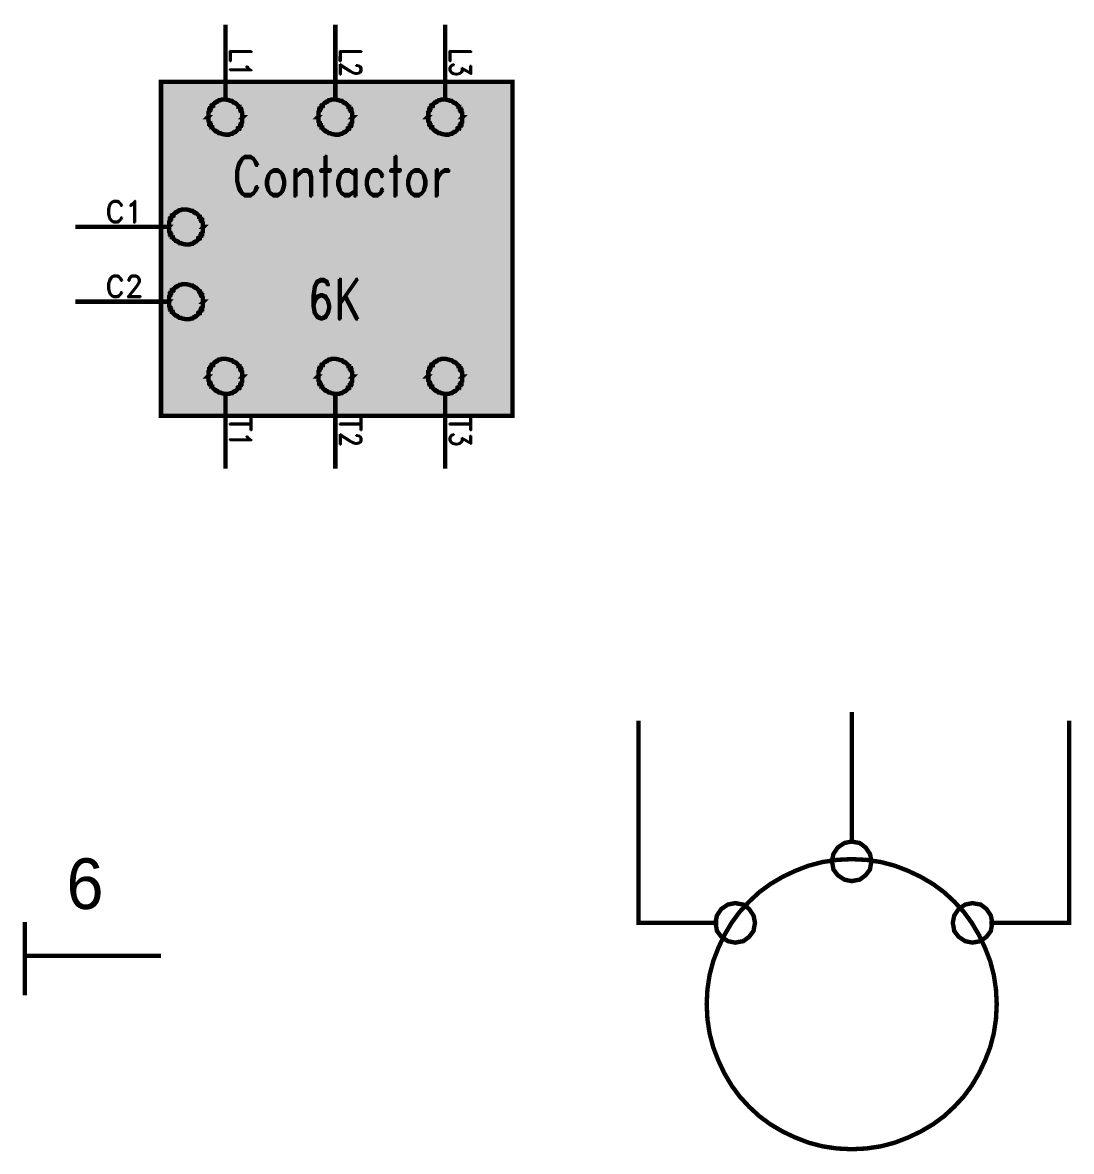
# Model space of a CAD drawing. Extents: x 0.2 to 11.5, y 0.2 to 7.2.
# Drawn here: x 5.44 to 11.5, y 0.7 to 7.22 of the extents above; entities that cross this region are included whole.
import ezdxf
from ezdxf.enums import TextEntityAlignment as Align

# ---------------------------------------------------------------- set-up
doc = ezdxf.new("R2010")
doc.units = 0
doc.header["$LTSCALE"] = 0.423333
doc.layers.add('FOREGROUND', color=7, linetype='CONTINUOUS')
doc.styles.add('SN0', font='ROMAND', dxfattribs={"width": 0.004233})
doc.styles.add('SN3', font='SYMATH', dxfattribs={"width": 0.004233})

msp = doc.modelspace()

# ---------------------------------------------------------------- linework, layer by layer
at = {"layer": 'FOREGROUND', "linetype": 'CONTINUOUS', "const_width": 0.0254}
for points in [[(6.6125, 7.2094), (6.6125, 6.7776)], [(7.2475, 7.2094), (7.2475, 6.7776)], [(7.8825, 7.2094), (7.8825, 6.7776)], [(5.7446, 6.041), (6.2823, 6.041)], [(5.7446, 5.6092), (6.2823, 5.6092)], [(6.6125, 5.0758), (6.6125, 4.644)], [(7.2475, 5.0758), (7.2475, 4.644)], [(7.8825, 5.0758), (7.8825, 4.644)], [(9.0001, 3.1877), (9.0001, 2.0193), (9.4615, 2.0193)], [(10.232, 3.2385), (10.232, 2.4765)], [(11.0278, 2.0193), (11.4893, 2.0193), (11.4893, 3.1877)], [(5.4525, 2.0235), (5.4525, 1.6002)], [(5.4525, 1.8288), (6.2399, 1.8288)]]:
    msp.add_lwpolyline(points, dxfattribs=at)
for points in [[(6.2399, 6.8792), (8.2719, 6.8792), (8.2719, 4.9488), (6.2399, 4.9488)], [(6.6125, 6.7776), (6.5913, 6.7776), (6.5828, 6.7733), (6.5744, 6.7733), (6.5701, 6.7691), (6.5659, 6.7649), (6.5617, 6.7649), (6.5574, 6.7606), (6.5532, 6.7606), (6.549, 6.7564), (6.5447, 6.7522), (6.5405, 6.7479), (6.5405, 6.7437), (6.5363, 6.7437), (6.5363, 6.7395), (6.532, 6.7395), (6.532, 6.7352), (6.5278, 6.731), (6.5278, 6.7268), (6.5236, 6.7268), (6.5236, 6.7225), (6.5236, 6.7183), (6.5193, 6.7183), (6.5193, 6.7141), (6.5193, 6.7098), (6.5151, 6.7056), (6.5151, 6.7014), (6.5151, 6.6971), (6.5151, 6.6929), (6.5151, 6.6887), (6.5151, 6.6844), (6.5151, 6.6802), (6.5109, 6.676), (6.5151, 6.676), (6.5151, 6.6717), (6.5151, 6.6675), (6.5151, 6.6633), (6.5151, 6.659), (6.5151, 6.6548), (6.5151, 6.6506), (6.5193, 6.6463), (6.5193, 6.6421), (6.5193, 6.6379), (6.5236, 6.6379), (6.5236, 6.6336), (6.5236, 6.6294), (6.5278, 6.6294), (6.5278, 6.6252), (6.532, 6.6209), (6.532, 6.6167), (6.5363, 6.6167), (6.5363, 6.6125), (6.5405, 6.6082), (6.5447, 6.604), (6.549, 6.5998), (6.5532, 6.5955), (6.5574, 6.5955), (6.5617, 6.5913), (6.5659, 6.5913), (6.5701, 6.5871), (6.5744, 6.5828), (6.5828, 6.5828), (6.5913, 6.5786), (6.6125, 6.5744), (6.6336, 6.5744), (6.6421, 6.5786), (6.6506, 6.5786), (6.6548, 6.5828), (6.659, 6.5871), (6.6633, 6.5871), (6.6675, 6.5913), (6.6717, 6.5913), (6.676, 6.5955), (6.6802, 6.5998), (6.6844, 6.604), (6.6844, 6.6082), (6.6887, 6.6082), (6.6887, 6.6125), (6.6929, 6.6125), (6.6929, 6.6167), (6.6971, 6.6209), (6.6971, 6.6252), (6.7014, 6.6252), (6.7014, 6.6294), (6.7014, 6.6336), (6.7056, 6.6336), (6.7056, 6.6379), (6.7056, 6.6421), (6.7098, 6.6463), (6.7098, 6.6506), (6.7098, 6.6548), (6.7098, 6.659), (6.7098, 6.6633), (6.7098, 6.6675), (6.7098, 6.6717), (6.7141, 6.676), (6.7098, 6.676), (6.7098, 6.6802), (6.7098, 6.6844), (6.7098, 6.6887), (6.7098, 6.6929), (6.7098, 6.6971), (6.7098, 6.7014), (6.7056, 6.7056), (6.7056, 6.7098), (6.7056, 6.7141), (6.7014, 6.7141), (6.7014, 6.7183), (6.7014, 6.7225), (6.6971, 6.7225), (6.6971, 6.7268), (6.6929, 6.731), (6.6929, 6.7352), (6.6887, 6.7352), (6.6887, 6.7395), (6.6844, 6.7437), (6.6802, 6.7479), (6.676, 6.7522), (6.6717, 6.7564), (6.6675, 6.7564), (6.6633, 6.7606), (6.659, 6.7606), (6.6548, 6.7649), (6.6506, 6.7691), (6.6421, 6.7691), (6.6336, 6.7733)], [(7.2475, 6.7776), (7.2263, 6.7776), (7.2178, 6.7733), (7.2094, 6.7733), (7.2051, 6.7691), (7.2009, 6.7649), (7.1967, 6.7649), (7.1924, 6.7606), (7.1882, 6.7606), (7.184, 6.7564), (7.1797, 6.7522), (7.1755, 6.7479), (7.1755, 6.7437), (7.1713, 6.7437), (7.1713, 6.7395), (7.167, 6.7395), (7.167, 6.7352), (7.1628, 6.731), (7.1628, 6.7268), (7.1586, 6.7268), (7.1586, 6.7225), (7.1586, 6.7183), (7.1543, 6.7183), (7.1543, 6.7141), (7.1543, 6.7098), (7.1501, 6.7056), (7.1501, 6.7014), (7.1501, 6.6971), (7.1501, 6.6929), (7.1501, 6.6887), (7.1501, 6.6844), (7.1501, 6.6802), (7.1459, 6.676), (7.1501, 6.676), (7.1501, 6.6717), (7.1501, 6.6675), (7.1501, 6.6633), (7.1501, 6.659), (7.1501, 6.6548), (7.1501, 6.6506), (7.1543, 6.6463), (7.1543, 6.6421), (7.1543, 6.6379), (7.1586, 6.6379), (7.1586, 6.6336), (7.1586, 6.6294), (7.1628, 6.6294), (7.1628, 6.6252), (7.167, 6.6209), (7.167, 6.6167), (7.1713, 6.6167), (7.1713, 6.6125), (7.1755, 6.6082), (7.1797, 6.604), (7.184, 6.5998), (7.1882, 6.5955), (7.1924, 6.5955), (7.1967, 6.5913), (7.2009, 6.5913), (7.2051, 6.5871), (7.2094, 6.5828), (7.2178, 6.5828), (7.2263, 6.5786), (7.2475, 6.5744), (7.2686, 6.5744), (7.2771, 6.5786), (7.2856, 6.5786), (7.2898, 6.5828), (7.294, 6.5871), (7.2983, 6.5871), (7.3025, 6.5913), (7.3067, 6.5913), (7.311, 6.5955), (7.3152, 6.5998), (7.3194, 6.604), (7.3194, 6.6082), (7.3237, 6.6082), (7.3237, 6.6125), (7.3279, 6.6125), (7.3279, 6.6167), (7.3321, 6.6209), (7.3321, 6.6252), (7.3364, 6.6252), (7.3364, 6.6294), (7.3364, 6.6336), (7.3406, 6.6336), (7.3406, 6.6379), (7.3406, 6.6421), (7.3448, 6.6463), (7.3448, 6.6506), (7.3448, 6.6548), (7.3448, 6.659), (7.3448, 6.6633), (7.3448, 6.6675), (7.3448, 6.6717), (7.3491, 6.676), (7.3448, 6.676), (7.3448, 6.6802), (7.3448, 6.6844), (7.3448, 6.6887), (7.3448, 6.6929), (7.3448, 6.6971), (7.3448, 6.7014), (7.3406, 6.7056), (7.3406, 6.7098), (7.3406, 6.7141), (7.3364, 6.7141), (7.3364, 6.7183), (7.3364, 6.7225), (7.3321, 6.7225), (7.3321, 6.7268), (7.3279, 6.731), (7.3279, 6.7352), (7.3237, 6.7352), (7.3237, 6.7395), (7.3194, 6.7437), (7.3152, 6.7479), (7.311, 6.7522), (7.3067, 6.7564), (7.3025, 6.7564), (7.2983, 6.7606), (7.294, 6.7606), (7.2898, 6.7649), (7.2856, 6.7691), (7.2771, 6.7691), (7.2686, 6.7733)], [(7.8825, 6.7776), (7.8613, 6.7776), (7.8528, 6.7733), (7.8444, 6.7733), (7.8401, 6.7691), (7.8359, 6.7649), (7.8317, 6.7649), (7.8274, 6.7606), (7.8232, 6.7606), (7.819, 6.7564), (7.8147, 6.7522), (7.8105, 6.7479), (7.8105, 6.7437), (7.8063, 6.7437), (7.8063, 6.7395), (7.802, 6.7395), (7.802, 6.7352), (7.7978, 6.731), (7.7978, 6.7268), (7.7936, 6.7268), (7.7936, 6.7225), (7.7936, 6.7183), (7.7893, 6.7183), (7.7893, 6.7141), (7.7893, 6.7098), (7.7851, 6.7056), (7.7851, 6.7014), (7.7851, 6.6971), (7.7851, 6.6929), (7.7851, 6.6887), (7.7851, 6.6844), (7.7851, 6.6802), (7.7809, 6.676), (7.7851, 6.676), (7.7851, 6.6717), (7.7851, 6.6675), (7.7851, 6.6633), (7.7851, 6.659), (7.7851, 6.6548), (7.7851, 6.6506), (7.7893, 6.6463), (7.7893, 6.6421), (7.7893, 6.6379), (7.7936, 6.6379), (7.7936, 6.6336), (7.7936, 6.6294), (7.7978, 6.6294), (7.7978, 6.6252), (7.802, 6.6209), (7.802, 6.6167), (7.8063, 6.6167), (7.8063, 6.6125), (7.8105, 6.6082), (7.8147, 6.604), (7.819, 6.5998), (7.8232, 6.5955), (7.8274, 6.5955), (7.8317, 6.5913), (7.8359, 6.5913), (7.8401, 6.5871), (7.8444, 6.5828), (7.8528, 6.5828), (7.8613, 6.5786), (7.8825, 6.5744), (7.9036, 6.5744), (7.9121, 6.5786), (7.9206, 6.5786), (7.9248, 6.5828), (7.929, 6.5871), (7.9333, 6.5871), (7.9375, 6.5913), (7.9417, 6.5913), (7.946, 6.5955), (7.9502, 6.5998), (7.9544, 6.604), (7.9544, 6.6082), (7.9587, 6.6082), (7.9587, 6.6125), (7.9629, 6.6125), (7.9629, 6.6167), (7.9671, 6.6209), (7.9671, 6.6252), (7.9714, 6.6252), (7.9714, 6.6294), (7.9714, 6.6336), (7.9756, 6.6336), (7.9756, 6.6379), (7.9756, 6.6421), (7.9798, 6.6463), (7.9798, 6.6506), (7.9798, 6.6548), (7.9798, 6.659), (7.9798, 6.6633), (7.9798, 6.6675), (7.9798, 6.6717), (7.9841, 6.676), (7.9798, 6.676), (7.9798, 6.6802), (7.9798, 6.6844), (7.9798, 6.6887), (7.9798, 6.6929), (7.9798, 6.6971), (7.9798, 6.7014), (7.9756, 6.7056), (7.9756, 6.7098), (7.9756, 6.7141), (7.9714, 6.7141), (7.9714, 6.7183), (7.9714, 6.7225), (7.9671, 6.7225), (7.9671, 6.7268), (7.9629, 6.731), (7.9629, 6.7352), (7.9587, 6.7352), (7.9587, 6.7395), (7.9544, 6.7437), (7.9502, 6.7479), (7.946, 6.7522), (7.9417, 6.7564), (7.9375, 6.7564), (7.9333, 6.7606), (7.929, 6.7606), (7.9248, 6.7649), (7.9206, 6.7691), (7.9121, 6.7691), (7.9036, 6.7733)], [(6.3839, 6.1426), (6.3627, 6.1426), (6.3542, 6.1383), (6.3458, 6.1383), (6.3415, 6.1341), (6.3373, 6.1299), (6.3331, 6.1299), (6.3288, 6.1256), (6.3246, 6.1256), (6.3204, 6.1214), (6.3161, 6.1172), (6.3119, 6.1129), (6.3119, 6.1087), (6.3077, 6.1087), (6.3077, 6.1045), (6.3034, 6.1045), (6.3034, 6.1002), (6.2992, 6.096), (6.2992, 6.0918), (6.295, 6.0918), (6.295, 6.0875), (6.295, 6.0833), (6.2907, 6.0833), (6.2907, 6.0791), (6.2907, 6.0748), (6.2865, 6.0706), (6.2865, 6.0664), (6.2865, 6.0621), (6.2865, 6.0579), (6.2865, 6.0537), (6.2865, 6.0494), (6.2865, 6.0452), (6.2823, 6.041), (6.2865, 6.041), (6.2865, 6.0367), (6.2865, 6.0325), (6.2865, 6.0283), (6.2865, 6.024), (6.2865, 6.0198), (6.2865, 6.0156), (6.2907, 6.0113), (6.2907, 6.0071), (6.2907, 6.0029), (6.295, 6.0029), (6.295, 5.9986), (6.295, 5.9944), (6.2992, 5.9944), (6.2992, 5.9902), (6.3034, 5.9859), (6.3034, 5.9817), (6.3077, 5.9817), (6.3077, 5.9775), (6.3119, 5.9732), (6.3161, 5.969), (6.3204, 5.9648), (6.3246, 5.9605), (6.3288, 5.9605), (6.3331, 5.9563), (6.3373, 5.9563), (6.3415, 5.9521), (6.3458, 5.9478), (6.3542, 5.9478), (6.3627, 5.9436), (6.3839, 5.9394), (6.405, 5.9394), (6.4135, 5.9436), (6.422, 5.9436), (6.4262, 5.9478), (6.4304, 5.9521), (6.4347, 5.9521), (6.4389, 5.9563), (6.4431, 5.9563), (6.4474, 5.9605), (6.4516, 5.9648), (6.4558, 5.969), (6.4558, 5.9732), (6.4601, 5.9732), (6.4601, 5.9775), (6.4643, 5.9775), (6.4643, 5.9817), (6.4685, 5.9859), (6.4685, 5.9902), (6.4728, 5.9902), (6.4728, 5.9944), (6.4728, 5.9986), (6.477, 5.9986), (6.477, 6.0029), (6.477, 6.0071), (6.4812, 6.0113), (6.4812, 6.0156), (6.4812, 6.0198), (6.4812, 6.024), (6.4812, 6.0283), (6.4812, 6.0325), (6.4812, 6.0367), (6.4855, 6.041), (6.4812, 6.041), (6.4812, 6.0452), (6.4812, 6.0494), (6.4812, 6.0537), (6.4812, 6.0579), (6.4812, 6.0621), (6.4812, 6.0664), (6.477, 6.0706), (6.477, 6.0748), (6.477, 6.0791), (6.4728, 6.0791), (6.4728, 6.0833), (6.4728, 6.0875), (6.4685, 6.0875), (6.4685, 6.0918), (6.4643, 6.096), (6.4643, 6.1002), (6.4601, 6.1002), (6.4601, 6.1045), (6.4558, 6.1087), (6.4516, 6.1129), (6.4474, 6.1172), (6.4431, 6.1214), (6.4389, 6.1214), (6.4347, 6.1256), (6.4304, 6.1256), (6.4262, 6.1299), (6.422, 6.1341), (6.4135, 6.1341), (6.405, 6.1383)], [(6.3839, 5.7108), (6.3627, 5.7108), (6.3542, 5.7065), (6.3458, 5.7065), (6.3415, 5.7023), (6.3373, 5.6981), (6.3331, 5.6981), (6.3288, 5.6938), (6.3246, 5.6938), (6.3204, 5.6896), (6.3161, 5.6854), (6.3119, 5.6811), (6.3119, 5.6769), (6.3077, 5.6769), (6.3077, 5.6727), (6.3034, 5.6727), (6.3034, 5.6684), (6.2992, 5.6642), (6.2992, 5.66), (6.295, 5.66), (6.295, 5.6557), (6.295, 5.6515), (6.2907, 5.6515), (6.2907, 5.6473), (6.2907, 5.643), (6.2865, 5.6388), (6.2865, 5.6346), (6.2865, 5.6303), (6.2865, 5.6261), (6.2865, 5.6219), (6.2865, 5.6176), (6.2865, 5.6134), (6.2823, 5.6092), (6.2865, 5.6092), (6.2865, 5.6049), (6.2865, 5.6007), (6.2865, 5.5965), (6.2865, 5.5922), (6.2865, 5.588), (6.2865, 5.5838), (6.2907, 5.5795), (6.2907, 5.5753), (6.2907, 5.5711), (6.295, 5.5711), (6.295, 5.5668), (6.295, 5.5626), (6.2992, 5.5626), (6.2992, 5.5584), (6.3034, 5.5541), (6.3034, 5.5499), (6.3077, 5.5499), (6.3077, 5.5457), (6.3119, 5.5414), (6.3161, 5.5372), (6.3204, 5.533), (6.3246, 5.5287), (6.3288, 5.5287), (6.3331, 5.5245), (6.3373, 5.5245), (6.3415, 5.5203), (6.3458, 5.516), (6.3542, 5.516), (6.3627, 5.5118), (6.3839, 5.5076), (6.405, 5.5076), (6.4135, 5.5118), (6.422, 5.5118), (6.4262, 5.516), (6.4304, 5.5203), (6.4347, 5.5203), (6.4389, 5.5245), (6.4431, 5.5245), (6.4474, 5.5287), (6.4516, 5.533), (6.4558, 5.5372), (6.4558, 5.5414), (6.4601, 5.5414), (6.4601, 5.5457), (6.4643, 5.5457), (6.4643, 5.5499), (6.4685, 5.5541), (6.4685, 5.5584), (6.4728, 5.5584), (6.4728, 5.5626), (6.4728, 5.5668), (6.477, 5.5668), (6.477, 5.5711), (6.477, 5.5753), (6.4812, 5.5795), (6.4812, 5.5838), (6.4812, 5.588), (6.4812, 5.5922), (6.4812, 5.5965), (6.4812, 5.6007), (6.4812, 5.6049), (6.4855, 5.6092), (6.4812, 5.6092), (6.4812, 5.6134), (6.4812, 5.6176), (6.4812, 5.6219), (6.4812, 5.6261), (6.4812, 5.6303), (6.4812, 5.6346), (6.477, 5.6388), (6.477, 5.643), (6.477, 5.6473), (6.4728, 5.6473), (6.4728, 5.6515), (6.4728, 5.6557), (6.4685, 5.6557), (6.4685, 5.66), (6.4643, 5.6642), (6.4643, 5.6684), (6.4601, 5.6684), (6.4601, 5.6727), (6.4558, 5.6769), (6.4516, 5.6811), (6.4474, 5.6854), (6.4431, 5.6896), (6.4389, 5.6896), (6.4347, 5.6938), (6.4304, 5.6938), (6.4262, 5.6981), (6.422, 5.7023), (6.4135, 5.7023), (6.405, 5.7065)], [(6.6125, 5.279), (6.5913, 5.279), (6.5828, 5.2747), (6.5744, 5.2747), (6.5701, 5.2705), (6.5659, 5.2663), (6.5617, 5.2663), (6.5574, 5.262), (6.5532, 5.262), (6.549, 5.2578), (6.5447, 5.2536), (6.5405, 5.2493), (6.5405, 5.2451), (6.5363, 5.2451), (6.5363, 5.2409), (6.532, 5.2409), (6.532, 5.2366), (6.5278, 5.2324), (6.5278, 5.2282), (6.5236, 5.2282), (6.5236, 5.2239), (6.5236, 5.2197), (6.5193, 5.2197), (6.5193, 5.2155), (6.5193, 5.2112), (6.5151, 5.207), (6.5151, 5.2028), (6.5151, 5.1985), (6.5151, 5.1943), (6.5151, 5.1901), (6.5151, 5.1858), (6.5151, 5.1816), (6.5109, 5.1774), (6.5151, 5.1774), (6.5151, 5.1731), (6.5151, 5.1689), (6.5151, 5.1647), (6.5151, 5.1604), (6.5151, 5.1562), (6.5151, 5.152), (6.5193, 5.1477), (6.5193, 5.1435), (6.5193, 5.1393), (6.5236, 5.1393), (6.5236, 5.135), (6.5236, 5.1308), (6.5278, 5.1308), (6.5278, 5.1266), (6.532, 5.1223), (6.532, 5.1181), (6.5363, 5.1181), (6.5363, 5.1139), (6.5405, 5.1096), (6.5447, 5.1054), (6.549, 5.1012), (6.5532, 5.0969), (6.5574, 5.0969), (6.5617, 5.0927), (6.5659, 5.0927), (6.5701, 5.0885), (6.5744, 5.0842), (6.5828, 5.0842), (6.5913, 5.08), (6.6125, 5.0758), (6.6336, 5.0758), (6.6421, 5.08), (6.6506, 5.08), (6.6548, 5.0842), (6.659, 5.0885), (6.6633, 5.0885), (6.6675, 5.0927), (6.6717, 5.0927), (6.676, 5.0969), (6.6802, 5.1012), (6.6844, 5.1054), (6.6844, 5.1096), (6.6887, 5.1096), (6.6887, 5.1139), (6.6929, 5.1139), (6.6929, 5.1181), (6.6971, 5.1223), (6.6971, 5.1266), (6.7014, 5.1266), (6.7014, 5.1308), (6.7014, 5.135), (6.7056, 5.135), (6.7056, 5.1393), (6.7056, 5.1435), (6.7098, 5.1477), (6.7098, 5.152), (6.7098, 5.1562), (6.7098, 5.1604), (6.7098, 5.1647), (6.7098, 5.1689), (6.7098, 5.1731), (6.7141, 5.1774), (6.7098, 5.1774), (6.7098, 5.1816), (6.7098, 5.1858), (6.7098, 5.1901), (6.7098, 5.1943), (6.7098, 5.1985), (6.7098, 5.2028), (6.7056, 5.207), (6.7056, 5.2112), (6.7056, 5.2155), (6.7014, 5.2155), (6.7014, 5.2197), (6.7014, 5.2239), (6.6971, 5.2239), (6.6971, 5.2282), (6.6929, 5.2324), (6.6929, 5.2366), (6.6887, 5.2366), (6.6887, 5.2409), (6.6844, 5.2451), (6.6802, 5.2493), (6.676, 5.2536), (6.6717, 5.2578), (6.6675, 5.2578), (6.6633, 5.262), (6.659, 5.262), (6.6548, 5.2663), (6.6506, 5.2705), (6.6421, 5.2705), (6.6336, 5.2747)], [(7.2475, 5.279), (7.2263, 5.279), (7.2178, 5.2747), (7.2094, 5.2747), (7.2051, 5.2705), (7.2009, 5.2663), (7.1967, 5.2663), (7.1924, 5.262), (7.1882, 5.262), (7.184, 5.2578), (7.1797, 5.2536), (7.1755, 5.2493), (7.1755, 5.2451), (7.1713, 5.2451), (7.1713, 5.2409), (7.167, 5.2409), (7.167, 5.2366), (7.1628, 5.2324), (7.1628, 5.2282), (7.1586, 5.2282), (7.1586, 5.2239), (7.1586, 5.2197), (7.1543, 5.2197), (7.1543, 5.2155), (7.1543, 5.2112), (7.1501, 5.207), (7.1501, 5.2028), (7.1501, 5.1985), (7.1501, 5.1943), (7.1501, 5.1901), (7.1501, 5.1858), (7.1501, 5.1816), (7.1459, 5.1774), (7.1501, 5.1774), (7.1501, 5.1731), (7.1501, 5.1689), (7.1501, 5.1647), (7.1501, 5.1604), (7.1501, 5.1562), (7.1501, 5.152), (7.1543, 5.1477), (7.1543, 5.1435), (7.1543, 5.1393), (7.1586, 5.1393), (7.1586, 5.135), (7.1586, 5.1308), (7.1628, 5.1308), (7.1628, 5.1266), (7.167, 5.1223), (7.167, 5.1181), (7.1713, 5.1181), (7.1713, 5.1139), (7.1755, 5.1096), (7.1797, 5.1054), (7.184, 5.1012), (7.1882, 5.0969), (7.1924, 5.0969), (7.1967, 5.0927), (7.2009, 5.0927), (7.2051, 5.0885), (7.2094, 5.0842), (7.2178, 5.0842), (7.2263, 5.08), (7.2475, 5.0758), (7.2686, 5.0758), (7.2771, 5.08), (7.2856, 5.08), (7.2898, 5.0842), (7.294, 5.0885), (7.2983, 5.0885), (7.3025, 5.0927), (7.3067, 5.0927), (7.311, 5.0969), (7.3152, 5.1012), (7.3194, 5.1054), (7.3194, 5.1096), (7.3237, 5.1096), (7.3237, 5.1139), (7.3279, 5.1139), (7.3279, 5.1181), (7.3321, 5.1223), (7.3321, 5.1266), (7.3364, 5.1266), (7.3364, 5.1308), (7.3364, 5.135), (7.3406, 5.135), (7.3406, 5.1393), (7.3406, 5.1435), (7.3448, 5.1477), (7.3448, 5.152), (7.3448, 5.1562), (7.3448, 5.1604), (7.3448, 5.1647), (7.3448, 5.1689), (7.3448, 5.1731), (7.3491, 5.1774), (7.3448, 5.1774), (7.3448, 5.1816), (7.3448, 5.1858), (7.3448, 5.1901), (7.3448, 5.1943), (7.3448, 5.1985), (7.3448, 5.2028), (7.3406, 5.207), (7.3406, 5.2112), (7.3406, 5.2155), (7.3364, 5.2155), (7.3364, 5.2197), (7.3364, 5.2239), (7.3321, 5.2239), (7.3321, 5.2282), (7.3279, 5.2324), (7.3279, 5.2366), (7.3237, 5.2366), (7.3237, 5.2409), (7.3194, 5.2451), (7.3152, 5.2493), (7.311, 5.2536), (7.3067, 5.2578), (7.3025, 5.2578), (7.2983, 5.262), (7.294, 5.262), (7.2898, 5.2663), (7.2856, 5.2705), (7.2771, 5.2705), (7.2686, 5.2747)], [(7.8825, 5.279), (7.8613, 5.279), (7.8528, 5.2747), (7.8444, 5.2747), (7.8401, 5.2705), (7.8359, 5.2663), (7.8317, 5.2663), (7.8274, 5.262), (7.8232, 5.262), (7.819, 5.2578), (7.8147, 5.2536), (7.8105, 5.2493), (7.8105, 5.2451), (7.8063, 5.2451), (7.8063, 5.2409), (7.802, 5.2409), (7.802, 5.2366), (7.7978, 5.2324), (7.7978, 5.2282), (7.7936, 5.2282), (7.7936, 5.2239), (7.7936, 5.2197), (7.7893, 5.2197), (7.7893, 5.2155), (7.7893, 5.2112), (7.7851, 5.207), (7.7851, 5.2028), (7.7851, 5.1985), (7.7851, 5.1943), (7.7851, 5.1901), (7.7851, 5.1858), (7.7851, 5.1816), (7.7809, 5.1774), (7.7851, 5.1774), (7.7851, 5.1731), (7.7851, 5.1689), (7.7851, 5.1647), (7.7851, 5.1604), (7.7851, 5.1562), (7.7851, 5.152), (7.7893, 5.1477), (7.7893, 5.1435), (7.7893, 5.1393), (7.7936, 5.1393), (7.7936, 5.135), (7.7936, 5.1308), (7.7978, 5.1308), (7.7978, 5.1266), (7.802, 5.1223), (7.802, 5.1181), (7.8063, 5.1181), (7.8063, 5.1139), (7.8105, 5.1096), (7.8147, 5.1054), (7.819, 5.1012), (7.8232, 5.0969), (7.8274, 5.0969), (7.8317, 5.0927), (7.8359, 5.0927), (7.8401, 5.0885), (7.8444, 5.0842), (7.8528, 5.0842), (7.8613, 5.08), (7.8825, 5.0758), (7.9036, 5.0758), (7.9121, 5.08), (7.9206, 5.08), (7.9248, 5.0842), (7.929, 5.0885), (7.9333, 5.0885), (7.9375, 5.0927), (7.9417, 5.0927), (7.946, 5.0969), (7.9502, 5.1012), (7.9544, 5.1054), (7.9544, 5.1096), (7.9587, 5.1096), (7.9587, 5.1139), (7.9629, 5.1139), (7.9629, 5.1181), (7.9671, 5.1223), (7.9671, 5.1266), (7.9714, 5.1266), (7.9714, 5.1308), (7.9714, 5.135), (7.9756, 5.135), (7.9756, 5.1393), (7.9756, 5.1435), (7.9798, 5.1477), (7.9798, 5.152), (7.9798, 5.1562), (7.9798, 5.1604), (7.9798, 5.1647), (7.9798, 5.1689), (7.9798, 5.1731), (7.9841, 5.1774), (7.9798, 5.1774), (7.9798, 5.1816), (7.9798, 5.1858), (7.9798, 5.1901), (7.9798, 5.1943), (7.9798, 5.1985), (7.9798, 5.2028), (7.9756, 5.207), (7.9756, 5.2112), (7.9756, 5.2155), (7.9714, 5.2155), (7.9714, 5.2197), (7.9714, 5.2239), (7.9671, 5.2239), (7.9671, 5.2282), (7.9629, 5.2324), (7.9629, 5.2366), (7.9587, 5.2366), (7.9587, 5.2409), (7.9544, 5.2451), (7.9502, 5.2493), (7.946, 5.2536), (7.9417, 5.2578), (7.9375, 5.2578), (7.9333, 5.262), (7.929, 5.262), (7.9248, 5.2663), (7.9206, 5.2705), (7.9121, 5.2705), (7.9036, 5.2747)], [(10.3463, 2.3749), (10.342, 2.3537), (10.3378, 2.3283), (10.3124, 2.2945), (10.2785, 2.2691), (10.2531, 2.2648), (10.232, 2.2606), (10.2108, 2.2648), (10.1896, 2.2691), (10.1515, 2.2945), (10.1261, 2.3283), (10.1219, 2.3537), (10.1177, 2.3749), (10.1219, 2.3961), (10.1261, 2.4172), (10.1515, 2.4553), (10.1896, 2.4807), (10.2108, 2.485), (10.232, 2.4892), (10.2531, 2.485), (10.2785, 2.4807), (10.3124, 2.4553), (10.3378, 2.4172), (10.342, 2.3961)], [(11.0702, 1.5494), (11.0659, 1.4647), (11.0532, 1.3801), (11.0321, 1.2996), (11.0024, 1.2234), (10.9686, 1.1515), (10.9262, 1.0795), (10.8797, 1.016), (10.8246, 0.9567), (10.7654, 0.9017), (10.7019, 0.8551), (10.6299, 0.8128), (10.5579, 0.7789), (10.4817, 0.7493), (10.4013, 0.7281), (10.3166, 0.7154), (10.232, 0.7112), (10.1473, 0.7154), (10.0626, 0.7281), (9.9822, 0.7493), (9.906, 0.7789), (9.834, 0.8128), (9.7621, 0.8551), (9.6986, 0.9017), (9.6393, 0.9567), (9.5843, 1.016), (9.5377, 1.0795), (9.4954, 1.1515), (9.4615, 1.2234), (9.4319, 1.2996), (9.4107, 1.3801), (9.398, 1.4647), (9.3938, 1.5494), (9.398, 1.6341), (9.4107, 1.7187), (9.4319, 1.7992), (9.4615, 1.8754), (9.4954, 1.9473), (9.5377, 2.0193), (9.5843, 2.0828), (9.6393, 2.1421), (9.6986, 2.1971), (9.7621, 2.2437), (9.834, 2.286), (9.906, 2.3199), (9.9822, 2.3495), (10.0626, 2.3707), (10.1473, 2.3834), (10.232, 2.3876), (10.3166, 2.3834), (10.4013, 2.3707), (10.4817, 2.3495), (10.5579, 2.3199), (10.6299, 2.286), (10.7019, 2.2437), (10.7654, 2.1971), (10.8246, 2.1421), (10.8797, 2.0828), (10.9262, 2.0193), (10.9686, 1.9473), (11.0024, 1.8754), (11.0321, 1.7992), (11.0532, 1.7187), (11.0659, 1.6341)], [(9.6732, 2.0193), (9.6689, 1.9981), (9.6647, 1.9727), (9.6393, 1.9389), (9.6054, 1.9135), (9.58, 1.9092), (9.5589, 1.905), (9.5377, 1.9092), (9.5165, 1.9135), (9.4784, 1.9389), (9.453, 1.9727), (9.4488, 1.9981), (9.4446, 2.0193), (9.4488, 2.0405), (9.453, 2.0616), (9.4784, 2.0997), (9.5165, 2.1251), (9.5377, 2.1294), (9.5589, 2.1336), (9.58, 2.1294), (9.6054, 2.1251), (9.6393, 2.0997), (9.6647, 2.0616), (9.6689, 2.0405)], [(11.0448, 2.0193), (11.0405, 1.9981), (11.0363, 1.9727), (11.0109, 1.9389), (10.977, 1.9135), (10.9516, 1.9092), (10.9305, 1.905), (10.9093, 1.9092), (10.8881, 1.9135), (10.85, 1.9389), (10.8246, 1.9727), (10.8204, 1.9981), (10.8162, 2.0193), (10.8204, 2.0405), (10.8246, 2.0616), (10.85, 2.0997), (10.8881, 2.1251), (10.9093, 2.1294), (10.9305, 2.1336), (10.9516, 2.1294), (10.977, 2.1251), (11.0109, 2.0997), (11.0363, 2.0616), (11.0405, 2.0405)]]:
    msp.add_lwpolyline(points, close=True, dxfattribs=at)
at = {"layer": 'FOREGROUND', "color": 7, "linetype": 'CONTINUOUS'}
for points in [[(6.2399, 6.8792), (6.2399, 4.9488), (8.2719, 4.9488), (8.2719, 6.8792)], [(6.6125, 6.7776), (6.5913, 6.7776), (6.5828, 6.7733), (6.5744, 6.7733), (6.5701, 6.7691), (6.5659, 6.7649), (6.5617, 6.7649), (6.5574, 6.7606), (6.5532, 6.7606), (6.549, 6.7564), (6.5447, 6.7522), (6.5405, 6.7479), (6.5405, 6.7437), (6.5363, 6.7437), (6.5363, 6.7395), (6.532, 6.7395), (6.532, 6.7352), (6.5278, 6.731), (6.5278, 6.7268), (6.5236, 6.7268), (6.5236, 6.7225), (6.5236, 6.7183), (6.5193, 6.7183), (6.5193, 6.7141), (6.5193, 6.7098), (6.5151, 6.7056), (6.5151, 6.7014), (6.5151, 6.6971), (6.5151, 6.6929), (6.5151, 6.6887), (6.5151, 6.6844), (6.5151, 6.6802), (6.5109, 6.676), (6.5151, 6.676), (6.5151, 6.6717), (6.5151, 6.6675), (6.5151, 6.6633), (6.5151, 6.659), (6.5151, 6.6548), (6.5151, 6.6506), (6.5193, 6.6463), (6.5193, 6.6421), (6.5193, 6.6379), (6.5236, 6.6379), (6.5236, 6.6336), (6.5236, 6.6294), (6.5278, 6.6294), (6.5278, 6.6252), (6.532, 6.6209), (6.532, 6.6167), (6.5363, 6.6167), (6.5363, 6.6125), (6.5405, 6.6082), (6.5447, 6.604), (6.549, 6.5998), (6.5532, 6.5955), (6.5574, 6.5955), (6.5617, 6.5913), (6.5659, 6.5913), (6.5701, 6.5871), (6.5744, 6.5828), (6.5828, 6.5828), (6.5913, 6.5786), (6.6125, 6.5744), (6.6336, 6.5744), (6.6421, 6.5786), (6.6506, 6.5786), (6.6548, 6.5828), (6.659, 6.5871), (6.6633, 6.5871), (6.6675, 6.5913), (6.6717, 6.5913), (6.676, 6.5955), (6.6802, 6.5998), (6.6844, 6.604), (6.6844, 6.6082), (6.6887, 6.6082), (6.6887, 6.6125), (6.6929, 6.6125), (6.6929, 6.6167), (6.6971, 6.6209), (6.6971, 6.6252), (6.7014, 6.6252), (6.7014, 6.6294), (6.7014, 6.6336), (6.7056, 6.6336), (6.7056, 6.6379), (6.7056, 6.6421), (6.7098, 6.6463), (6.7098, 6.6506), (6.7098, 6.6548), (6.7098, 6.659), (6.7098, 6.6633), (6.7098, 6.6675), (6.7098, 6.6717), (6.7141, 6.676), (6.7098, 6.676), (6.7098, 6.6802), (6.7098, 6.6844), (6.7098, 6.6887), (6.7098, 6.6929), (6.7098, 6.6971), (6.7098, 6.7014), (6.7056, 6.7056), (6.7056, 6.7098), (6.7056, 6.7141), (6.7014, 6.7141), (6.7014, 6.7183), (6.7014, 6.7225), (6.6971, 6.7225), (6.6971, 6.7268), (6.6929, 6.731), (6.6929, 6.7352), (6.6887, 6.7352), (6.6887, 6.7395), (6.6844, 6.7437), (6.6802, 6.7479), (6.676, 6.7522), (6.6717, 6.7564), (6.6675, 6.7564), (6.6633, 6.7606), (6.659, 6.7606), (6.6548, 6.7649), (6.6506, 6.7691), (6.6421, 6.7691), (6.6336, 6.7733)], [(7.2475, 6.7776), (7.2263, 6.7776), (7.2178, 6.7733), (7.2094, 6.7733), (7.2051, 6.7691), (7.2009, 6.7649), (7.1967, 6.7649), (7.1924, 6.7606), (7.1882, 6.7606), (7.184, 6.7564), (7.1797, 6.7522), (7.1755, 6.7479), (7.1755, 6.7437), (7.1713, 6.7437), (7.1713, 6.7395), (7.167, 6.7395), (7.167, 6.7352), (7.1628, 6.731), (7.1628, 6.7268), (7.1586, 6.7268), (7.1586, 6.7225), (7.1586, 6.7183), (7.1543, 6.7183), (7.1543, 6.7141), (7.1543, 6.7098), (7.1501, 6.7056), (7.1501, 6.7014), (7.1501, 6.6971), (7.1501, 6.6929), (7.1501, 6.6887), (7.1501, 6.6844), (7.1501, 6.6802), (7.1459, 6.676), (7.1501, 6.676), (7.1501, 6.6717), (7.1501, 6.6675), (7.1501, 6.6633), (7.1501, 6.659), (7.1501, 6.6548), (7.1501, 6.6506), (7.1543, 6.6463), (7.1543, 6.6421), (7.1543, 6.6379), (7.1586, 6.6379), (7.1586, 6.6336), (7.1586, 6.6294), (7.1628, 6.6294), (7.1628, 6.6252), (7.167, 6.6209), (7.167, 6.6167), (7.1713, 6.6167), (7.1713, 6.6125), (7.1755, 6.6082), (7.1797, 6.604), (7.184, 6.5998), (7.1882, 6.5955), (7.1924, 6.5955), (7.1967, 6.5913), (7.2009, 6.5913), (7.2051, 6.5871), (7.2094, 6.5828), (7.2178, 6.5828), (7.2263, 6.5786), (7.2475, 6.5744), (7.2686, 6.5744), (7.2771, 6.5786), (7.2856, 6.5786), (7.2898, 6.5828), (7.294, 6.5871), (7.2983, 6.5871), (7.3025, 6.5913), (7.3067, 6.5913), (7.311, 6.5955), (7.3152, 6.5998), (7.3194, 6.604), (7.3194, 6.6082), (7.3237, 6.6082), (7.3237, 6.6125), (7.3279, 6.6125), (7.3279, 6.6167), (7.3321, 6.6209), (7.3321, 6.6252), (7.3364, 6.6252), (7.3364, 6.6294), (7.3364, 6.6336), (7.3406, 6.6336), (7.3406, 6.6379), (7.3406, 6.6421), (7.3448, 6.6463), (7.3448, 6.6506), (7.3448, 6.6548), (7.3448, 6.659), (7.3448, 6.6633), (7.3448, 6.6675), (7.3448, 6.6717), (7.3491, 6.676), (7.3448, 6.676), (7.3448, 6.6802), (7.3448, 6.6844), (7.3448, 6.6887), (7.3448, 6.6929), (7.3448, 6.6971), (7.3448, 6.7014), (7.3406, 6.7056), (7.3406, 6.7098), (7.3406, 6.7141), (7.3364, 6.7141), (7.3364, 6.7183), (7.3364, 6.7225), (7.3321, 6.7225), (7.3321, 6.7268), (7.3279, 6.731), (7.3279, 6.7352), (7.3237, 6.7352), (7.3237, 6.7395), (7.3194, 6.7437), (7.3152, 6.7479), (7.311, 6.7522), (7.3067, 6.7564), (7.3025, 6.7564), (7.2983, 6.7606), (7.294, 6.7606), (7.2898, 6.7649), (7.2856, 6.7691), (7.2771, 6.7691), (7.2686, 6.7733)], [(7.8825, 6.7776), (7.8613, 6.7776), (7.8528, 6.7733), (7.8444, 6.7733), (7.8401, 6.7691), (7.8359, 6.7649), (7.8317, 6.7649), (7.8274, 6.7606), (7.8232, 6.7606), (7.819, 6.7564), (7.8147, 6.7522), (7.8105, 6.7479), (7.8105, 6.7437), (7.8063, 6.7437), (7.8063, 6.7395), (7.802, 6.7395), (7.802, 6.7352), (7.7978, 6.731), (7.7978, 6.7268), (7.7936, 6.7268), (7.7936, 6.7225), (7.7936, 6.7183), (7.7893, 6.7183), (7.7893, 6.7141), (7.7893, 6.7098), (7.7851, 6.7056), (7.7851, 6.7014), (7.7851, 6.6971), (7.7851, 6.6929), (7.7851, 6.6887), (7.7851, 6.6844), (7.7851, 6.6802), (7.7809, 6.676), (7.7851, 6.676), (7.7851, 6.6717), (7.7851, 6.6675), (7.7851, 6.6633), (7.7851, 6.659), (7.7851, 6.6548), (7.7851, 6.6506), (7.7893, 6.6463), (7.7893, 6.6421), (7.7893, 6.6379), (7.7936, 6.6379), (7.7936, 6.6336), (7.7936, 6.6294), (7.7978, 6.6294), (7.7978, 6.6252), (7.802, 6.6209), (7.802, 6.6167), (7.8063, 6.6167), (7.8063, 6.6125), (7.8105, 6.6082), (7.8147, 6.604), (7.819, 6.5998), (7.8232, 6.5955), (7.8274, 6.5955), (7.8317, 6.5913), (7.8359, 6.5913), (7.8401, 6.5871), (7.8444, 6.5828), (7.8528, 6.5828), (7.8613, 6.5786), (7.8825, 6.5744), (7.9036, 6.5744), (7.9121, 6.5786), (7.9206, 6.5786), (7.9248, 6.5828), (7.929, 6.5871), (7.9333, 6.5871), (7.9375, 6.5913), (7.9417, 6.5913), (7.946, 6.5955), (7.9502, 6.5998), (7.9544, 6.604), (7.9544, 6.6082), (7.9587, 6.6082), (7.9587, 6.6125), (7.9629, 6.6125), (7.9629, 6.6167), (7.9671, 6.6209), (7.9671, 6.6252), (7.9714, 6.6252), (7.9714, 6.6294), (7.9714, 6.6336), (7.9756, 6.6336), (7.9756, 6.6379), (7.9756, 6.6421), (7.9798, 6.6463), (7.9798, 6.6506), (7.9798, 6.6548), (7.9798, 6.659), (7.9798, 6.6633), (7.9798, 6.6675), (7.9798, 6.6717), (7.9841, 6.676), (7.9798, 6.676), (7.9798, 6.6802), (7.9798, 6.6844), (7.9798, 6.6887), (7.9798, 6.6929), (7.9798, 6.6971), (7.9798, 6.7014), (7.9756, 6.7056), (7.9756, 6.7098), (7.9756, 6.7141), (7.9714, 6.7141), (7.9714, 6.7183), (7.9714, 6.7225), (7.9671, 6.7225), (7.9671, 6.7268), (7.9629, 6.731), (7.9629, 6.7352), (7.9587, 6.7352), (7.9587, 6.7395), (7.9544, 6.7437), (7.9502, 6.7479), (7.946, 6.7522), (7.9417, 6.7564), (7.9375, 6.7564), (7.9333, 6.7606), (7.929, 6.7606), (7.9248, 6.7649), (7.9206, 6.7691), (7.9121, 6.7691), (7.9036, 6.7733)], [(6.3839, 6.1426), (6.3627, 6.1426), (6.3542, 6.1383), (6.3458, 6.1383), (6.3415, 6.1341), (6.3373, 6.1299), (6.3331, 6.1299), (6.3288, 6.1256), (6.3246, 6.1256), (6.3204, 6.1214), (6.3161, 6.1172), (6.3119, 6.1129), (6.3119, 6.1087), (6.3077, 6.1087), (6.3077, 6.1045), (6.3034, 6.1045), (6.3034, 6.1002), (6.2992, 6.096), (6.2992, 6.0918), (6.295, 6.0918), (6.295, 6.0875), (6.295, 6.0833), (6.2907, 6.0833), (6.2907, 6.0791), (6.2907, 6.0748), (6.2865, 6.0706), (6.2865, 6.0664), (6.2865, 6.0621), (6.2865, 6.0579), (6.2865, 6.0537), (6.2865, 6.0494), (6.2865, 6.0452), (6.2823, 6.041), (6.2865, 6.041), (6.2865, 6.0367), (6.2865, 6.0325), (6.2865, 6.0283), (6.2865, 6.024), (6.2865, 6.0198), (6.2865, 6.0156), (6.2907, 6.0113), (6.2907, 6.0071), (6.2907, 6.0029), (6.295, 6.0029), (6.295, 5.9986), (6.295, 5.9944), (6.2992, 5.9944), (6.2992, 5.9902), (6.3034, 5.9859), (6.3034, 5.9817), (6.3077, 5.9817), (6.3077, 5.9775), (6.3119, 5.9732), (6.3161, 5.969), (6.3204, 5.9648), (6.3246, 5.9605), (6.3288, 5.9605), (6.3331, 5.9563), (6.3373, 5.9563), (6.3415, 5.9521), (6.3458, 5.9478), (6.3542, 5.9478), (6.3627, 5.9436), (6.3839, 5.9394), (6.405, 5.9394), (6.4135, 5.9436), (6.422, 5.9436), (6.4262, 5.9478), (6.4304, 5.9521), (6.4347, 5.9521), (6.4389, 5.9563), (6.4431, 5.9563), (6.4474, 5.9605), (6.4516, 5.9648), (6.4558, 5.969), (6.4558, 5.9732), (6.4601, 5.9732), (6.4601, 5.9775), (6.4643, 5.9775), (6.4643, 5.9817), (6.4685, 5.9859), (6.4685, 5.9902), (6.4728, 5.9902), (6.4728, 5.9944), (6.4728, 5.9986), (6.477, 5.9986), (6.477, 6.0029), (6.477, 6.0071), (6.4812, 6.0113), (6.4812, 6.0156), (6.4812, 6.0198), (6.4812, 6.024), (6.4812, 6.0283), (6.4812, 6.0325), (6.4812, 6.0367), (6.4855, 6.041), (6.4812, 6.041), (6.4812, 6.0452), (6.4812, 6.0494), (6.4812, 6.0537), (6.4812, 6.0579), (6.4812, 6.0621), (6.4812, 6.0664), (6.477, 6.0706), (6.477, 6.0748), (6.477, 6.0791), (6.4728, 6.0791), (6.4728, 6.0833), (6.4728, 6.0875), (6.4685, 6.0875), (6.4685, 6.0918), (6.4643, 6.096), (6.4643, 6.1002), (6.4601, 6.1002), (6.4601, 6.1045), (6.4558, 6.1087), (6.4516, 6.1129), (6.4474, 6.1172), (6.4431, 6.1214), (6.4389, 6.1214), (6.4347, 6.1256), (6.4304, 6.1256), (6.4262, 6.1299), (6.422, 6.1341), (6.4135, 6.1341), (6.405, 6.1383)], [(6.3839, 5.7108), (6.3627, 5.7108), (6.3542, 5.7065), (6.3458, 5.7065), (6.3415, 5.7023), (6.3373, 5.6981), (6.3331, 5.6981), (6.3288, 5.6938), (6.3246, 5.6938), (6.3204, 5.6896), (6.3161, 5.6854), (6.3119, 5.6811), (6.3119, 5.6769), (6.3077, 5.6769), (6.3077, 5.6727), (6.3034, 5.6727), (6.3034, 5.6684), (6.2992, 5.6642), (6.2992, 5.66), (6.295, 5.66), (6.295, 5.6557), (6.295, 5.6515), (6.2907, 5.6515), (6.2907, 5.6473), (6.2907, 5.643), (6.2865, 5.6388), (6.2865, 5.6346), (6.2865, 5.6303), (6.2865, 5.6261), (6.2865, 5.6219), (6.2865, 5.6176), (6.2865, 5.6134), (6.2823, 5.6092), (6.2865, 5.6092), (6.2865, 5.6049), (6.2865, 5.6007), (6.2865, 5.5965), (6.2865, 5.5922), (6.2865, 5.588), (6.2865, 5.5838), (6.2907, 5.5795), (6.2907, 5.5753), (6.2907, 5.5711), (6.295, 5.5711), (6.295, 5.5668), (6.295, 5.5626), (6.2992, 5.5626), (6.2992, 5.5584), (6.3034, 5.5541), (6.3034, 5.5499), (6.3077, 5.5499), (6.3077, 5.5457), (6.3119, 5.5414), (6.3161, 5.5372), (6.3204, 5.533), (6.3246, 5.5287), (6.3288, 5.5287), (6.3331, 5.5245), (6.3373, 5.5245), (6.3415, 5.5203), (6.3458, 5.516), (6.3542, 5.516), (6.3627, 5.5118), (6.3839, 5.5076), (6.405, 5.5076), (6.4135, 5.5118), (6.422, 5.5118), (6.4262, 5.516), (6.4304, 5.5203), (6.4347, 5.5203), (6.4389, 5.5245), (6.4431, 5.5245), (6.4474, 5.5287), (6.4516, 5.533), (6.4558, 5.5372), (6.4558, 5.5414), (6.4601, 5.5414), (6.4601, 5.5457), (6.4643, 5.5457), (6.4643, 5.5499), (6.4685, 5.5541), (6.4685, 5.5584), (6.4728, 5.5584), (6.4728, 5.5626), (6.4728, 5.5668), (6.477, 5.5668), (6.477, 5.5711), (6.477, 5.5753), (6.4812, 5.5795), (6.4812, 5.5838), (6.4812, 5.588), (6.4812, 5.5922), (6.4812, 5.5965), (6.4812, 5.6007), (6.4812, 5.6049), (6.4855, 5.6092), (6.4812, 5.6092), (6.4812, 5.6134), (6.4812, 5.6176), (6.4812, 5.6219), (6.4812, 5.6261), (6.4812, 5.6303), (6.4812, 5.6346), (6.477, 5.6388), (6.477, 5.643), (6.477, 5.6473), (6.4728, 5.6473), (6.4728, 5.6515), (6.4728, 5.6557), (6.4685, 5.6557), (6.4685, 5.66), (6.4643, 5.6642), (6.4643, 5.6684), (6.4601, 5.6684), (6.4601, 5.6727), (6.4558, 5.6769), (6.4516, 5.6811), (6.4474, 5.6854), (6.4431, 5.6896), (6.4389, 5.6896), (6.4347, 5.6938), (6.4304, 5.6938), (6.4262, 5.6981), (6.422, 5.7023), (6.4135, 5.7023), (6.405, 5.7065)], [(6.6125, 5.279), (6.5913, 5.279), (6.5828, 5.2747), (6.5744, 5.2747), (6.5701, 5.2705), (6.5659, 5.2663), (6.5617, 5.2663), (6.5574, 5.262), (6.5532, 5.262), (6.549, 5.2578), (6.5447, 5.2536), (6.5405, 5.2493), (6.5405, 5.2451), (6.5363, 5.2451), (6.5363, 5.2409), (6.532, 5.2409), (6.532, 5.2366), (6.5278, 5.2324), (6.5278, 5.2282), (6.5236, 5.2282), (6.5236, 5.2239), (6.5236, 5.2197), (6.5193, 5.2197), (6.5193, 5.2155), (6.5193, 5.2112), (6.5151, 5.207), (6.5151, 5.2028), (6.5151, 5.1985), (6.5151, 5.1943), (6.5151, 5.1901), (6.5151, 5.1858), (6.5151, 5.1816), (6.5109, 5.1774), (6.5151, 5.1774), (6.5151, 5.1731), (6.5151, 5.1689), (6.5151, 5.1647), (6.5151, 5.1604), (6.5151, 5.1562), (6.5151, 5.152), (6.5193, 5.1477), (6.5193, 5.1435), (6.5193, 5.1393), (6.5236, 5.1393), (6.5236, 5.135), (6.5236, 5.1308), (6.5278, 5.1308), (6.5278, 5.1266), (6.532, 5.1223), (6.532, 5.1181), (6.5363, 5.1181), (6.5363, 5.1139), (6.5405, 5.1096), (6.5447, 5.1054), (6.549, 5.1012), (6.5532, 5.0969), (6.5574, 5.0969), (6.5617, 5.0927), (6.5659, 5.0927), (6.5701, 5.0885), (6.5744, 5.0842), (6.5828, 5.0842), (6.5913, 5.08), (6.6125, 5.0758), (6.6336, 5.0758), (6.6421, 5.08), (6.6506, 5.08), (6.6548, 5.0842), (6.659, 5.0885), (6.6633, 5.0885), (6.6675, 5.0927), (6.6717, 5.0927), (6.676, 5.0969), (6.6802, 5.1012), (6.6844, 5.1054), (6.6844, 5.1096), (6.6887, 5.1096), (6.6887, 5.1139), (6.6929, 5.1139), (6.6929, 5.1181), (6.6971, 5.1223), (6.6971, 5.1266), (6.7014, 5.1266), (6.7014, 5.1308), (6.7014, 5.135), (6.7056, 5.135), (6.7056, 5.1393), (6.7056, 5.1435), (6.7098, 5.1477), (6.7098, 5.152), (6.7098, 5.1562), (6.7098, 5.1604), (6.7098, 5.1647), (6.7098, 5.1689), (6.7098, 5.1731), (6.7141, 5.1774), (6.7098, 5.1774), (6.7098, 5.1816), (6.7098, 5.1858), (6.7098, 5.1901), (6.7098, 5.1943), (6.7098, 5.1985), (6.7098, 5.2028), (6.7056, 5.207), (6.7056, 5.2112), (6.7056, 5.2155), (6.7014, 5.2155), (6.7014, 5.2197), (6.7014, 5.2239), (6.6971, 5.2239), (6.6971, 5.2282), (6.6929, 5.2324), (6.6929, 5.2366), (6.6887, 5.2366), (6.6887, 5.2409), (6.6844, 5.2451), (6.6802, 5.2493), (6.676, 5.2536), (6.6717, 5.2578), (6.6675, 5.2578), (6.6633, 5.262), (6.659, 5.262), (6.6548, 5.2663), (6.6506, 5.2705), (6.6421, 5.2705), (6.6336, 5.2747)], [(7.2475, 5.279), (7.2263, 5.279), (7.2178, 5.2747), (7.2094, 5.2747), (7.2051, 5.2705), (7.2009, 5.2663), (7.1967, 5.2663), (7.1924, 5.262), (7.1882, 5.262), (7.184, 5.2578), (7.1797, 5.2536), (7.1755, 5.2493), (7.1755, 5.2451), (7.1713, 5.2451), (7.1713, 5.2409), (7.167, 5.2409), (7.167, 5.2366), (7.1628, 5.2324), (7.1628, 5.2282), (7.1586, 5.2282), (7.1586, 5.2239), (7.1586, 5.2197), (7.1543, 5.2197), (7.1543, 5.2155), (7.1543, 5.2112), (7.1501, 5.207), (7.1501, 5.2028), (7.1501, 5.1985), (7.1501, 5.1943), (7.1501, 5.1901), (7.1501, 5.1858), (7.1501, 5.1816), (7.1459, 5.1774), (7.1501, 5.1774), (7.1501, 5.1731), (7.1501, 5.1689), (7.1501, 5.1647), (7.1501, 5.1604), (7.1501, 5.1562), (7.1501, 5.152), (7.1543, 5.1477), (7.1543, 5.1435), (7.1543, 5.1393), (7.1586, 5.1393), (7.1586, 5.135), (7.1586, 5.1308), (7.1628, 5.1308), (7.1628, 5.1266), (7.167, 5.1223), (7.167, 5.1181), (7.1713, 5.1181), (7.1713, 5.1139), (7.1755, 5.1096), (7.1797, 5.1054), (7.184, 5.1012), (7.1882, 5.0969), (7.1924, 5.0969), (7.1967, 5.0927), (7.2009, 5.0927), (7.2051, 5.0885), (7.2094, 5.0842), (7.2178, 5.0842), (7.2263, 5.08), (7.2475, 5.0758), (7.2686, 5.0758), (7.2771, 5.08), (7.2856, 5.08), (7.2898, 5.0842), (7.294, 5.0885), (7.2983, 5.0885), (7.3025, 5.0927), (7.3067, 5.0927), (7.311, 5.0969), (7.3152, 5.1012), (7.3194, 5.1054), (7.3194, 5.1096), (7.3237, 5.1096), (7.3237, 5.1139), (7.3279, 5.1139), (7.3279, 5.1181), (7.3321, 5.1223), (7.3321, 5.1266), (7.3364, 5.1266), (7.3364, 5.1308), (7.3364, 5.135), (7.3406, 5.135), (7.3406, 5.1393), (7.3406, 5.1435), (7.3448, 5.1477), (7.3448, 5.152), (7.3448, 5.1562), (7.3448, 5.1604), (7.3448, 5.1647), (7.3448, 5.1689), (7.3448, 5.1731), (7.3491, 5.1774), (7.3448, 5.1774), (7.3448, 5.1816), (7.3448, 5.1858), (7.3448, 5.1901), (7.3448, 5.1943), (7.3448, 5.1985), (7.3448, 5.2028), (7.3406, 5.207), (7.3406, 5.2112), (7.3406, 5.2155), (7.3364, 5.2155), (7.3364, 5.2197), (7.3364, 5.2239), (7.3321, 5.2239), (7.3321, 5.2282), (7.3279, 5.2324), (7.3279, 5.2366), (7.3237, 5.2366), (7.3237, 5.2409), (7.3194, 5.2451), (7.3152, 5.2493), (7.311, 5.2536), (7.3067, 5.2578), (7.3025, 5.2578), (7.2983, 5.262), (7.294, 5.262), (7.2898, 5.2663), (7.2856, 5.2705), (7.2771, 5.2705), (7.2686, 5.2747)], [(7.8825, 5.279), (7.8613, 5.279), (7.8528, 5.2747), (7.8444, 5.2747), (7.8401, 5.2705), (7.8359, 5.2663), (7.8317, 5.2663), (7.8274, 5.262), (7.8232, 5.262), (7.819, 5.2578), (7.8147, 5.2536), (7.8105, 5.2493), (7.8105, 5.2451), (7.8063, 5.2451), (7.8063, 5.2409), (7.802, 5.2409), (7.802, 5.2366), (7.7978, 5.2324), (7.7978, 5.2282), (7.7936, 5.2282), (7.7936, 5.2239), (7.7936, 5.2197), (7.7893, 5.2197), (7.7893, 5.2155), (7.7893, 5.2112), (7.7851, 5.207), (7.7851, 5.2028), (7.7851, 5.1985), (7.7851, 5.1943), (7.7851, 5.1901), (7.7851, 5.1858), (7.7851, 5.1816), (7.7809, 5.1774), (7.7851, 5.1774), (7.7851, 5.1731), (7.7851, 5.1689), (7.7851, 5.1647), (7.7851, 5.1604), (7.7851, 5.1562), (7.7851, 5.152), (7.7893, 5.1477), (7.7893, 5.1435), (7.7893, 5.1393), (7.7936, 5.1393), (7.7936, 5.135), (7.7936, 5.1308), (7.7978, 5.1308), (7.7978, 5.1266), (7.802, 5.1223), (7.802, 5.1181), (7.8063, 5.1181), (7.8063, 5.1139), (7.8105, 5.1096), (7.8147, 5.1054), (7.819, 5.1012), (7.8232, 5.0969), (7.8274, 5.0969), (7.8317, 5.0927), (7.8359, 5.0927), (7.8401, 5.0885), (7.8444, 5.0842), (7.8528, 5.0842), (7.8613, 5.08), (7.8825, 5.0758), (7.9036, 5.0758), (7.9121, 5.08), (7.9206, 5.08), (7.9248, 5.0842), (7.929, 5.0885), (7.9333, 5.0885), (7.9375, 5.0927), (7.9417, 5.0927), (7.946, 5.0969), (7.9502, 5.1012), (7.9544, 5.1054), (7.9544, 5.1096), (7.9587, 5.1096), (7.9587, 5.1139), (7.9629, 5.1139), (7.9629, 5.1181), (7.9671, 5.1223), (7.9671, 5.1266), (7.9714, 5.1266), (7.9714, 5.1308), (7.9714, 5.135), (7.9756, 5.135), (7.9756, 5.1393), (7.9756, 5.1435), (7.9798, 5.1477), (7.9798, 5.152), (7.9798, 5.1562), (7.9798, 5.1604), (7.9798, 5.1647), (7.9798, 5.1689), (7.9798, 5.1731), (7.9841, 5.1774), (7.9798, 5.1774), (7.9798, 5.1816), (7.9798, 5.1858), (7.9798, 5.1901), (7.9798, 5.1943), (7.9798, 5.1985), (7.9798, 5.2028), (7.9756, 5.207), (7.9756, 5.2112), (7.9756, 5.2155), (7.9714, 5.2155), (7.9714, 5.2197), (7.9714, 5.2239), (7.9671, 5.2239), (7.9671, 5.2282), (7.9629, 5.2324), (7.9629, 5.2366), (7.9587, 5.2366), (7.9587, 5.2409), (7.9544, 5.2451), (7.9502, 5.2493), (7.946, 5.2536), (7.9417, 5.2578), (7.9375, 5.2578), (7.9333, 5.262), (7.929, 5.262), (7.9248, 5.2663), (7.9206, 5.2705), (7.9121, 5.2705), (7.9036, 5.2747)], [(11.0702, 1.5494), (11.0659, 1.4647), (11.0532, 1.3801), (11.0321, 1.2996), (11.0024, 1.2234), (10.9686, 1.1515), (10.9262, 1.0795), (10.8797, 1.016), (10.8246, 0.9567), (10.7654, 0.9017), (10.7019, 0.8551), (10.6299, 0.8128), (10.5579, 0.7789), (10.4817, 0.7493), (10.4013, 0.7281), (10.3166, 0.7154), (10.232, 0.7112), (10.1473, 0.7154), (10.0626, 0.7281), (9.9822, 0.7493), (9.906, 0.7789), (9.834, 0.8128), (9.7621, 0.8551), (9.6986, 0.9017), (9.6393, 0.9567), (9.5843, 1.016), (9.5377, 1.0795), (9.4954, 1.1515), (9.4615, 1.2234), (9.4319, 1.2996), (9.4107, 1.3801), (9.398, 1.4647), (9.3938, 1.5494), (9.398, 1.6341), (9.4107, 1.7187), (9.4319, 1.7992), (9.4615, 1.8754), (9.4954, 1.9473), (9.5377, 2.0193), (9.5843, 2.0828), (9.6393, 2.1421), (9.6986, 2.1971), (9.7621, 2.2437), (9.834, 2.286), (9.906, 2.3199), (9.9822, 2.3495), (10.0626, 2.3707), (10.1473, 2.3834), (10.232, 2.3876), (10.3166, 2.3834), (10.4013, 2.3707), (10.4817, 2.3495), (10.5579, 2.3199), (10.6299, 2.286), (10.7019, 2.2437), (10.7654, 2.1971), (10.8246, 2.1421), (10.8797, 2.0828), (10.9262, 2.0193), (10.9686, 1.9473), (11.0024, 1.8754), (11.0321, 1.7992), (11.0532, 1.7187), (11.0659, 1.6341)]]:
    msp.add_lwpolyline(points, close=True, dxfattribs=at)
at = {"layer": 'FOREGROUND', "linetype": 'CONTINUOUS'}
for points in [[(10.3463, 2.3749), (10.342, 2.3537), (10.3378, 2.3283), (10.3124, 2.2945), (10.2785, 2.2691), (10.2531, 2.2648), (10.232, 2.2606), (10.2108, 2.2648), (10.1896, 2.2691), (10.1515, 2.2945), (10.1261, 2.3283), (10.1219, 2.3537), (10.1177, 2.3749), (10.1219, 2.3961), (10.1261, 2.4172), (10.1515, 2.4553), (10.1896, 2.4807), (10.2108, 2.485), (10.232, 2.4892), (10.2531, 2.485), (10.2785, 2.4807), (10.3124, 2.4553), (10.3378, 2.4172), (10.342, 2.3961)], [(9.6732, 2.0193), (9.6689, 1.9981), (9.6647, 1.9727), (9.6393, 1.9389), (9.6054, 1.9135), (9.58, 1.9092), (9.5589, 1.905), (9.5377, 1.9092), (9.5165, 1.9135), (9.4784, 1.9389), (9.453, 1.9727), (9.4488, 1.9981), (9.4446, 2.0193), (9.4488, 2.0405), (9.453, 2.0616), (9.4784, 2.0997), (9.5165, 2.1251), (9.5377, 2.1294), (9.5589, 2.1336), (9.58, 2.1294), (9.6054, 2.1251), (9.6393, 2.0997), (9.6647, 2.0616), (9.6689, 2.0405)], [(11.0448, 2.0193), (11.0405, 1.9981), (11.0363, 1.9727), (11.0109, 1.9389), (10.977, 1.9135), (10.9516, 1.9092), (10.9305, 1.905), (10.9093, 1.9092), (10.8881, 1.9135), (10.85, 1.9389), (10.8246, 1.9727), (10.8204, 1.9981), (10.8162, 2.0193), (10.8204, 2.0405), (10.8246, 2.0616), (10.85, 2.0997), (10.8881, 2.1251), (10.9093, 2.1294), (10.9305, 2.1336), (10.9516, 2.1294), (10.977, 2.1251), (11.0109, 2.0997), (11.0363, 2.0616), (11.0405, 2.0405)]]:
    msp.add_lwpolyline(points, close=True, dxfattribs=at)
at = {"layer": 'FOREGROUND', "color": 7}
msp.add_solid([(6.2399, 6.8792), (6.2399, 4.9488), (8.2719, 6.8792), (8.2719, 4.9488)], dxfattribs=at)

# ---------------------------------------------------------------- texts
at = {"layer": 'FOREGROUND', "style": 'SN0'}
for s, p, p2 in [('L', (6.6379, 7.0781), (6.6375, 6.9942)), ('L', (7.2729, 7.0781), (7.2725, 6.9942)), ('L', (7.9079, 7.0781), (7.9075, 6.9942)), ('2', (7.2729, 6.9935), (7.2725, 6.9096)), ('3', (7.9079, 6.9935), (7.9075, 6.9096)), ('1', (6.6379, 6.9935), (6.6375, 6.9096)), ('T', (6.6379, 4.9488), (6.6375, 4.8566)), ('T', (7.2729, 4.9488), (7.2725, 4.8566)), ('T', (7.9079, 4.9488), (7.9075, 4.8566)), ('1', (6.6379, 4.8556), (6.6375, 4.7717)), ('2', (7.2729, 4.8556), (7.2725, 4.7717)), ('3', (7.9079, 4.8556), (7.9075, 4.7717))]:
    msp.add_text(s, height=0.1256, rotation=269.77842, dxfattribs=at).set_placement(p, p2, align=Align.FIT)
at = {"layer": 'FOREGROUND'}
for s, height, style, p, p2 in [('Contactor', 0.23178, 'SN0', (6.6506, 6.2188), (7.9121, 6.2188)), ('C1', 0.12564, 'SN0', (5.9182, 6.0664), (6.1383, 6.0664)), ('C2', 0.12564, 'SN0', (5.9182, 5.6346), (6.1383, 5.6346)), ('6K', 0.23178, 'SN0', (7.0866, 5.5076), (7.3999, 5.5076)), ('6', 0.2924, 'SN3', (5.6938, 2.0997), (5.9077, 2.0997))]:
    msp.add_text(s, height=height, dxfattribs=dict(at, style=style)).set_placement(p, p2, align=Align.FIT)

doc.saveas('drawing.dxf')
